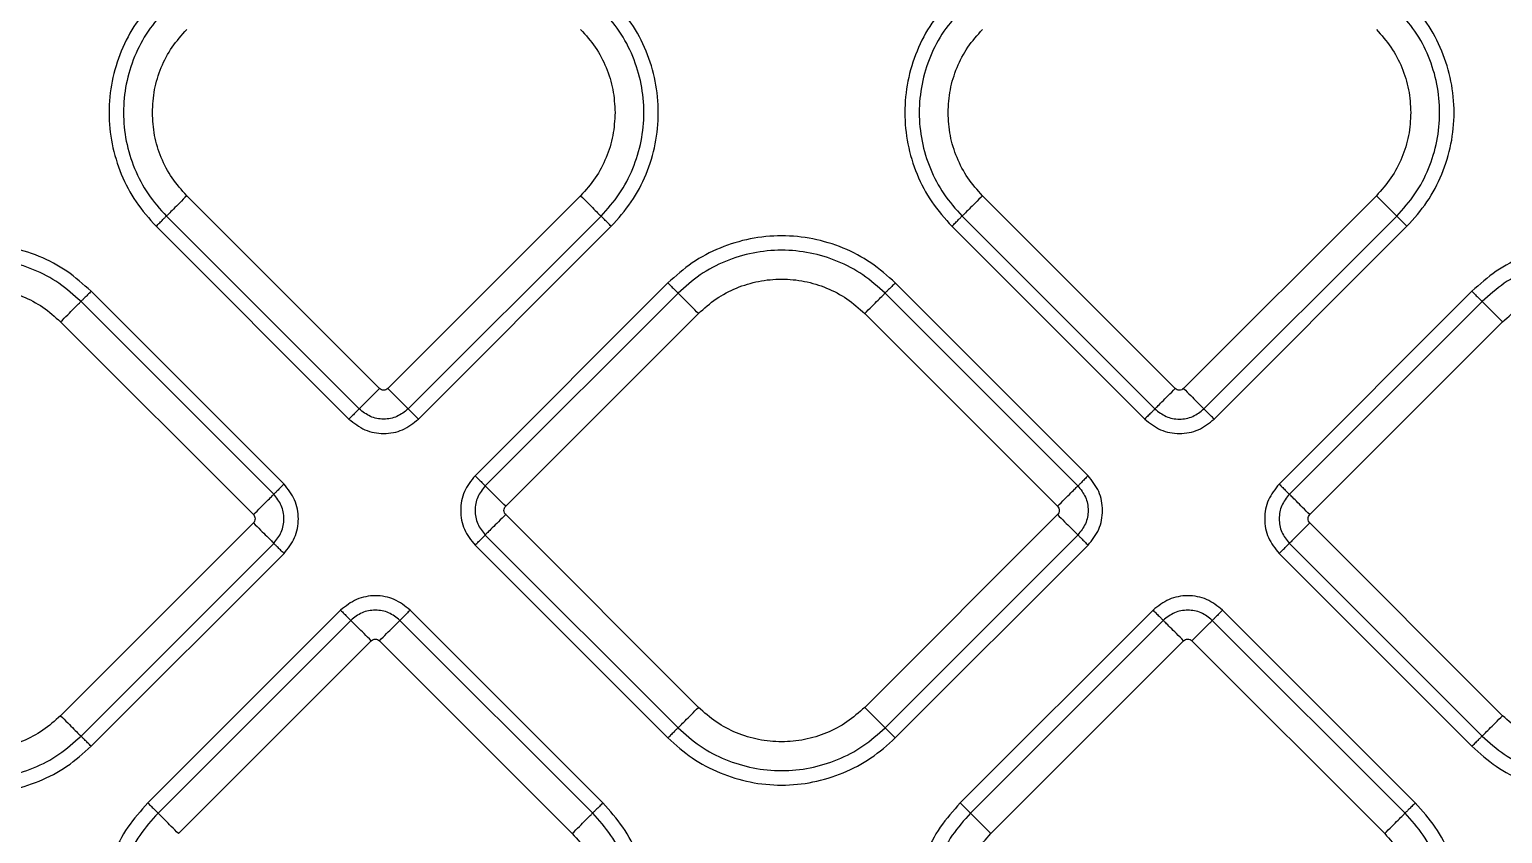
# Model space of a CAD drawing. Extents: x 400 to 501, y 484 to 634.
# Drawn here: x 434.14 to 439.17, y 551.76 to 554.5 of the extents above; entities that cross this region are included whole.
import ezdxf

# ---------------------------------------------------------------- set-up
doc = ezdxf.new("R2010")
doc.units = 0
doc.header["$MEASUREMENT"] = 0
doc.layers.add('DIM', color=3, linetype='Continuous')
doc.layers.add('GEOMETRY', color=3, linetype='Continuous', lineweight=25)

# ---------------------------------------------------------------- blocks, each defined once
blk = doc.blocks.new('2026 GRANDEE')
at = {"layer": 'GEOMETRY', "ltscale": 16}
for p, q in [((-15.0888, -43.5641), (-15.7476, -42.9053)), ((-14.4017, -42.9053), (-15.0605, -43.5641)), ((-12.3693, -43.5642), (-13.0281, -42.9053)), ((-11.6822, -42.9053), (-12.341, -43.5642)), ((-15.8173, -42.975), (-15.1585, -43.6339)), ((-14.9908, -43.6339), (-14.332, -42.975)), ((-13.0979, -42.9751), (-12.439, -43.6339)), ((-12.2713, -43.6339), (-11.6125, -42.9751)), ((-15.8522, -43.0099), (-15.1934, -43.6687)), ((-14.9559, -43.6687), (-14.2971, -43.0099)), ((-13.1327, -43.0099), (-12.4739, -43.6687)), ((-12.2364, -43.6688), (-11.5776, -43.0099)), ((-15.4154, -43.8908), (-16.0743, -43.2319)), ((-14.1035, -43.2034), (-14.7624, -43.8623)), ((-14.0687, -43.2383), (-14.7275, -43.8971)), ((-12.7023, -43.8971), (-13.3611, -43.2383)), ((-12.6674, -43.8623), (-13.3262, -43.2034)), ((-11.3556, -43.2319), (-12.0144, -43.8908)), ((-15.4503, -43.9256), (-16.1091, -43.2668)), ((-11.3207, -43.2668), (-11.9795, -43.9256)), ((-16.1789, -43.3365), (-15.52, -43.9954)), ((-14.6578, -43.9669), (-13.999, -43.308)), ((-13.4308, -43.308), (-12.772, -43.9669)), ((-11.9098, -43.9954), (-11.251, -43.3365)), ((-13.999, -44.654), (-14.6578, -43.9951)), ((-12.772, -43.9951), (-13.4308, -44.654)), ((-15.52, -44.0236), (-16.1789, -44.6825)), ((-11.251, -44.6825), (-11.9098, -44.0236)), ((-16.1091, -44.7522), (-15.4503, -44.0934)), ((-14.7624, -44.0997), (-14.1035, -44.7586)), ((-14.7275, -44.0649), (-14.0687, -44.7237)), ((-13.3611, -44.7237), (-12.7023, -44.0649)), ((-13.3262, -44.7586), (-12.6674, -44.0997)), ((-11.9795, -44.0934), (-11.3207, -44.7522)), ((-16.0743, -44.7871), (-15.4154, -44.1282)), ((-12.0144, -44.1282), (-11.3556, -44.7871)), ((-15.2219, -44.3218), (-15.8807, -44.9806)), ((-14.3256, -44.9806), (-14.9844, -44.3218)), ((-12.4454, -44.3218), (-13.1042, -44.9806)), ((-11.5491, -44.9806), (-12.2079, -44.3218)), ((-15.187, -44.3566), (-15.8459, -45.0155)), ((-14.3605, -45.0155), (-15.0193, -44.3566)), ((-12.4105, -44.3566), (-13.0693, -45.0154)), ((-11.584, -45.0154), (-12.2428, -44.3566)), ((-15.7761, -45.0852), (-15.1173, -44.4264)), ((-15.089, -44.4264), (-14.4302, -45.0852)), ((-12.9996, -45.0852), (-12.3408, -44.4263)), ((-12.3125, -44.4263), (-11.6537, -45.0852))]:
    blk.add_line(p, q, dxfattribs=at)
for points in [[(-15.8522, -42.2326), (-15.8762, -42.2595), (-15.9242, -42.3132), (-15.9744, -42.4097), (-16.0062, -42.5133), (-16.0167, -42.6212), (-16.0062, -42.7292), (-15.9744, -42.8327), (-15.9242, -42.9292), (-15.8762, -42.983), (-15.8522, -43.0099)], [(-14.2971, -43.0099), (-14.2731, -42.983), (-14.2251, -42.9292), (-14.1749, -42.8327), (-14.1431, -42.7292), (-14.1326, -42.6212), (-14.1431, -42.5133), (-14.1749, -42.4097), (-14.2251, -42.3132), (-14.2731, -42.2595), (-14.2971, -42.2326)], [(-13.1327, -42.2326), (-13.1567, -42.2595), (-13.2047, -42.3133), (-13.255, -42.4098), (-13.2867, -42.5133), (-13.2972, -42.6213), (-13.2867, -42.7292), (-13.255, -42.8328), (-13.2047, -42.9293), (-13.1567, -42.983), (-13.1327, -43.0099)], [(-11.5776, -43.0099), (-11.5536, -42.983), (-11.5056, -42.9293), (-11.4554, -42.8328), (-11.4237, -42.7292), (-11.4131, -42.6213), (-11.4237, -42.5133), (-11.4554, -42.4098), (-11.5056, -42.3133), (-11.5536, -42.2595), (-11.5776, -42.2326)], [(-15.8173, -42.2674), (-15.8392, -42.2919), (-15.8829, -42.3409), (-15.9286, -42.4287), (-15.9575, -42.523), (-15.9671, -42.6212), (-15.9575, -42.7195), (-15.9286, -42.8138), (-15.8829, -42.9016), (-15.8392, -42.9506), (-15.8173, -42.975)], [(-14.332, -42.975), (-14.3101, -42.9506), (-14.2664, -42.9016), (-14.2207, -42.8138), (-14.1918, -42.7195), (-14.1822, -42.6212), (-14.1918, -42.523), (-14.2207, -42.4287), (-14.2664, -42.3409), (-14.3101, -42.2919), (-14.332, -42.2674)], [(-13.0979, -42.2675), (-13.1197, -42.292), (-13.1634, -42.3409), (-13.2091, -42.4287), (-13.238, -42.523), (-13.2476, -42.6213), (-13.238, -42.7195), (-13.2091, -42.8138), (-13.1634, -42.9016), (-13.1197, -42.9506), (-13.0979, -42.9751)], [(-11.6125, -42.9751), (-11.5906, -42.9506), (-11.5469, -42.9016), (-11.5012, -42.8138), (-11.4723, -42.7195), (-11.4627, -42.6213), (-11.4723, -42.523), (-11.5012, -42.4287), (-11.5469, -42.3409), (-11.5906, -42.292), (-11.6125, -42.2675)], [(-15.8653, -42.6212), (-15.8638, -42.5949), (-15.8608, -42.5423), (-15.8368, -42.4666), (-15.8003, -42.3961), (-15.7652, -42.3568), (-15.7476, -42.3372)], [(-14.4017, -42.3372), (-14.3841, -42.3568), (-14.349, -42.3961), (-14.3125, -42.4666), (-14.2885, -42.5423), (-14.2855, -42.5949), (-14.284, -42.6212)], [(-13.1458, -42.6213), (-13.1443, -42.595), (-13.1413, -42.5424), (-13.1173, -42.4667), (-13.0808, -42.3961), (-13.0457, -42.3569), (-13.0281, -42.3372)], [(-11.6822, -42.3372), (-11.6646, -42.3569), (-11.6295, -42.3961), (-11.593, -42.4667), (-11.569, -42.5424), (-11.566, -42.595), (-11.5645, -42.6213)], [(-15.7476, -42.9053), (-15.7652, -42.8857), (-15.8003, -42.8464), (-15.8368, -42.7758), (-15.8608, -42.7001), (-15.8638, -42.6475), (-15.8653, -42.6212)], [(-14.284, -42.6212), (-14.2855, -42.6475), (-14.2885, -42.7001), (-14.3125, -42.7758), (-14.349, -42.8464), (-14.3841, -42.8857), (-14.4017, -42.9053)], [(-13.0281, -42.9053), (-13.0457, -42.8857), (-13.0808, -42.8464), (-13.1173, -42.7759), (-13.1413, -42.7002), (-13.1443, -42.6476), (-13.1458, -42.6213)], [(-11.5645, -42.6213), (-11.566, -42.6476), (-11.569, -42.7002), (-11.593, -42.7759), (-11.6295, -42.8464), (-11.6646, -42.8857), (-11.6822, -42.9053)], [(-15.7476, -42.9053), (-15.7559, -42.9136), (-15.7725, -42.9301), (-15.7941, -42.9518), (-15.8107, -42.9684), (-15.8151, -42.9728), (-15.8173, -42.975)], [(-14.4017, -42.9053), (-14.3934, -42.9136), (-14.3768, -42.9301), (-14.3552, -42.9518), (-14.3386, -42.9684), (-14.3342, -42.9728), (-14.332, -42.975)], [(-13.0281, -42.9053), (-13.0364, -42.9136), (-13.053, -42.9302), (-13.0746, -42.9518), (-13.0912, -42.9684), (-13.0956, -42.9728), (-13.0979, -42.9751)], [(-11.6822, -42.9053), (-11.6739, -42.9136), (-11.6574, -42.9302), (-11.6357, -42.9518), (-11.6191, -42.9684), (-11.6147, -42.9728), (-11.6125, -42.9751)], [(-15.8522, -43.0099), (-15.8481, -43.0057), (-15.8398, -42.9975), (-15.829, -42.9866), (-15.8207, -42.9783), (-15.8185, -42.9761), (-15.8173, -42.975)], [(-14.2971, -43.0099), (-14.3012, -43.0057), (-14.3095, -42.9975), (-14.3203, -42.9866), (-14.3286, -42.9783), (-14.3308, -42.9761), (-14.332, -42.975)], [(-13.1327, -43.0099), (-13.1286, -43.0058), (-13.1203, -42.9975), (-13.1095, -42.9867), (-13.1012, -42.9784), (-13.099, -42.9762), (-13.0979, -42.9751)], [(-11.5776, -43.0099), (-11.5817, -43.0058), (-11.59, -42.9975), (-11.6008, -42.9867), (-11.6091, -42.9784), (-11.6114, -42.9762), (-11.6125, -42.9751)], [(-13.3262, -43.2034), (-13.3531, -43.1794), (-13.4069, -43.1315), (-13.5034, -43.0812), (-13.6069, -43.0495), (-13.7149, -43.0389), (-13.8229, -43.0495), (-13.9264, -43.0812), (-14.0229, -43.1315), (-14.0767, -43.1794), (-14.1035, -43.2034)], [(-16.0743, -43.2319), (-16.1012, -43.208), (-16.1549, -43.16), (-16.2514, -43.1097), (-16.355, -43.078), (-16.4629, -43.0674), (-16.5709, -43.078), (-16.6744, -43.1097), (-16.7709, -43.16), (-16.8247, -43.208), (-16.8516, -43.2319)], [(-13.3611, -43.2383), (-13.3856, -43.2165), (-13.4345, -43.1728), (-13.5224, -43.127), (-13.6166, -43.0982), (-13.7149, -43.0886), (-13.8132, -43.0982), (-13.9074, -43.127), (-13.9953, -43.1728), (-14.0442, -43.2165), (-14.0687, -43.2383)], [(-10.5783, -43.2319), (-10.6052, -43.208), (-10.6589, -43.16), (-10.7554, -43.1097), (-10.859, -43.078), (-10.9669, -43.0674), (-11.0749, -43.078), (-11.1784, -43.1097), (-11.2749, -43.16), (-11.3287, -43.208), (-11.3556, -43.2319)], [(-16.1091, -43.2668), (-16.1336, -43.245), (-16.1826, -43.2013), (-16.2704, -43.1555), (-16.3646, -43.1267), (-16.4629, -43.1171), (-16.5612, -43.1267), (-16.6555, -43.1555), (-16.7433, -43.2013), (-16.7922, -43.245), (-16.8167, -43.2668)], [(-10.6131, -43.2668), (-10.6376, -43.245), (-10.6866, -43.2013), (-10.7744, -43.1555), (-10.8686, -43.1267), (-10.9669, -43.1171), (-11.0652, -43.1267), (-11.1595, -43.1555), (-11.2473, -43.2013), (-11.2962, -43.245), (-11.3207, -43.2668)], [(-13.999, -43.308), (-13.9793, -43.2905), (-13.94, -43.2554), (-13.8695, -43.2187), (-13.7938, -43.1955), (-13.7149, -43.1878), (-13.636, -43.1955), (-13.5603, -43.2187), (-13.4898, -43.2554), (-13.4505, -43.2905), (-13.4308, -43.308)], [(-16.747, -43.3365), (-16.7273, -43.319), (-16.688, -43.2839), (-16.6175, -43.2472), (-16.5418, -43.224), (-16.4629, -43.2163), (-16.384, -43.224), (-16.3083, -43.2472), (-16.2378, -43.2839), (-16.1985, -43.319), (-16.1789, -43.3365)], [(-16.0743, -43.2319), (-16.0784, -43.2361), (-16.0867, -43.2444), (-16.0975, -43.2552), (-16.1058, -43.2635), (-16.108, -43.2657), (-16.1091, -43.2668)], [(-14.1035, -43.2034), (-14.0994, -43.2076), (-14.0911, -43.2159), (-14.0803, -43.2267), (-14.072, -43.235), (-14.0698, -43.2372), (-14.0687, -43.2383)], [(-13.999, -43.308), (-14.0072, -43.2997), (-14.0238, -43.2832), (-14.0454, -43.2615), (-14.062, -43.2449), (-14.0665, -43.2405), (-14.0687, -43.2383)], [(-13.4308, -43.308), (-13.4225, -43.2997), (-13.406, -43.2832), (-13.3843, -43.2615), (-13.3677, -43.2449), (-13.3633, -43.2405), (-13.3611, -43.2383)], [(-13.3262, -43.2034), (-13.3304, -43.2076), (-13.3387, -43.2159), (-13.3495, -43.2267), (-13.3578, -43.235), (-13.36, -43.2372), (-13.3611, -43.2383)], [(-11.3556, -43.2319), (-11.3514, -43.2361), (-11.3432, -43.2444), (-11.3323, -43.2552), (-11.324, -43.2635), (-11.3218, -43.2657), (-11.3207, -43.2668)], [(-11.251, -43.3365), (-11.2313, -43.319), (-11.192, -43.2839), (-11.1215, -43.2472), (-11.0458, -43.224), (-10.9669, -43.2163), (-10.888, -43.224), (-10.8123, -43.2472), (-10.7418, -43.2839), (-10.7025, -43.319), (-10.6829, -43.3365)], [(-16.1789, -43.3365), (-16.1706, -43.3283), (-16.154, -43.3117), (-16.1324, -43.29), (-16.1158, -43.2734), (-16.1113, -43.269), (-16.1091, -43.2668)], [(-11.251, -43.3365), (-11.2593, -43.3283), (-11.2758, -43.3117), (-11.2975, -43.29), (-11.3141, -43.2734), (-11.3185, -43.269), (-11.3207, -43.2668)], [(-15.0888, -43.5641), (-15.0971, -43.5724), (-15.1136, -43.589), (-15.1353, -43.6106), (-15.1519, -43.6272), (-15.1563, -43.6316), (-15.1585, -43.6339)], [(-15.0605, -43.5641), (-15.0522, -43.5724), (-15.0357, -43.589), (-15.014, -43.6106), (-14.9974, -43.6272), (-14.993, -43.6316), (-14.9908, -43.6339)], [(-12.439, -43.6339), (-12.4368, -43.6317), (-12.4324, -43.6273), (-12.4158, -43.6107), (-12.3941, -43.589), (-12.3776, -43.5724), (-12.3693, -43.5642)], [(-12.341, -43.5642), (-12.3327, -43.5724), (-12.3162, -43.589), (-12.2945, -43.6107), (-12.2779, -43.6273), (-12.2735, -43.6317), (-12.2713, -43.6339)], [(-15.1585, -43.6339), (-15.1596, -43.635), (-15.1618, -43.6372), (-15.1701, -43.6455), (-15.181, -43.6563), (-15.1892, -43.6646), (-15.1934, -43.6687)], [(-14.9559, -43.6687), (-14.9601, -43.6646), (-14.9683, -43.6563), (-14.9792, -43.6455), (-14.9875, -43.6372), (-14.9897, -43.635), (-14.9908, -43.6339)], [(-12.439, -43.6339), (-12.4401, -43.635), (-12.4423, -43.6372), (-12.4506, -43.6455), (-12.4615, -43.6563), (-12.4697, -43.6646), (-12.4739, -43.6687)], [(-12.2364, -43.6687), (-12.2406, -43.6646), (-12.2489, -43.6563), (-12.2597, -43.6455), (-12.268, -43.6372), (-12.2702, -43.635), (-12.2713, -43.6339)], [(-15.4154, -43.8908), (-15.4196, -43.8949), (-15.4279, -43.9032), (-15.4387, -43.914), (-15.447, -43.9223), (-15.4492, -43.9245), (-15.4503, -43.9256)], [(-14.7624, -43.8623), (-14.7582, -43.8664), (-14.75, -43.8747), (-14.7391, -43.8855), (-14.7308, -43.8938), (-14.7286, -43.896), (-14.7275, -43.8971)], [(-14.6578, -43.9669), (-14.6661, -43.9586), (-14.6826, -43.942), (-14.7043, -43.9204), (-14.7209, -43.9038), (-14.7253, -43.8993), (-14.7275, -43.8971)], [(-12.772, -43.9669), (-12.7637, -43.9586), (-12.7472, -43.942), (-12.7255, -43.9204), (-12.7089, -43.9038), (-12.7045, -43.8993), (-12.7023, -43.8971)], [(-12.6674, -43.8623), (-12.6715, -43.8664), (-12.6798, -43.8747), (-12.6907, -43.8855), (-12.699, -43.8938), (-12.7012, -43.896), (-12.7023, -43.8971)], [(-12.0144, -43.8908), (-12.0103, -43.8949), (-12.002, -43.9032), (-11.9912, -43.914), (-11.9829, -43.9223), (-11.9807, -43.9245), (-11.9795, -43.9256)], [(-15.52, -43.9954), (-15.5117, -43.9871), (-15.4952, -43.9705), (-15.4735, -43.9489), (-15.4569, -43.9323), (-15.4525, -43.9279), (-15.4503, -43.9256)], [(-11.9098, -43.9954), (-11.9181, -43.9871), (-11.9347, -43.9705), (-11.9563, -43.9489), (-11.9729, -43.9323), (-11.9773, -43.9279), (-11.9795, -43.9256)], [(-14.6578, -43.9951), (-14.6661, -44.0034), (-14.6826, -44.02), (-14.7043, -44.0416), (-14.7209, -44.0582), (-14.7253, -44.0626), (-14.7275, -44.0649)], [(-12.772, -43.9951), (-12.7637, -44.0034), (-12.7472, -44.02), (-12.7255, -44.0416), (-12.7089, -44.0582), (-12.7045, -44.0626), (-12.7023, -44.0649)], [(-15.52, -44.0236), (-15.5117, -44.0319), (-15.4952, -44.0485), (-15.4735, -44.0701), (-15.4569, -44.0867), (-15.4525, -44.0912), (-15.4503, -44.0934)], [(-11.9098, -44.0236), (-11.9181, -44.0319), (-11.9347, -44.0485), (-11.9563, -44.0701), (-11.9729, -44.0867), (-11.9773, -44.0912), (-11.9795, -44.0934)], [(-15.4154, -44.1282), (-15.4196, -44.1241), (-15.4279, -44.1158), (-15.4387, -44.105), (-15.447, -44.0967), (-15.4492, -44.0945), (-15.4503, -44.0934)], [(-14.7624, -44.0997), (-14.7582, -44.0956), (-14.75, -44.0873), (-14.7391, -44.0765), (-14.7308, -44.0682), (-14.7286, -44.066), (-14.7275, -44.0649)], [(-12.7023, -44.0649), (-12.7012, -44.066), (-12.699, -44.0682), (-12.6907, -44.0765), (-12.6798, -44.0873), (-12.6715, -44.0956), (-12.6674, -44.0997)], [(-12.0144, -44.1282), (-12.0103, -44.1241), (-12.002, -44.1158), (-11.9912, -44.105), (-11.9829, -44.0967), (-11.9807, -44.0945), (-11.9795, -44.0934)], [(-15.2219, -44.3218), (-15.2177, -44.3259), (-15.2095, -44.3342), (-15.1986, -44.345), (-15.1903, -44.3533), (-15.1881, -44.3555), (-15.187, -44.3566)], [(-14.9844, -44.3218), (-14.9886, -44.3259), (-14.9969, -44.3342), (-15.0077, -44.345), (-15.016, -44.3533), (-15.0182, -44.3555), (-15.0193, -44.3566)], [(-12.4454, -44.3218), (-12.4412, -44.3259), (-12.433, -44.3342), (-12.4221, -44.345), (-12.4138, -44.3533), (-12.4116, -44.3555), (-12.4105, -44.3566)], [(-12.2079, -44.3218), (-12.2121, -44.3259), (-12.2203, -44.3342), (-12.2312, -44.345), (-12.2395, -44.3533), (-12.2417, -44.3555), (-12.2428, -44.3566)], [(-15.1173, -44.4264), (-15.1256, -44.4181), (-15.1421, -44.4015), (-15.1638, -44.3799), (-15.1804, -44.3633), (-15.1848, -44.3589), (-15.187, -44.3566)], [(-15.089, -44.4264), (-15.0807, -44.4181), (-15.0642, -44.4015), (-15.0425, -44.3799), (-15.0259, -44.3633), (-15.0215, -44.3589), (-15.0193, -44.3566)], [(-12.3408, -44.4263), (-12.3491, -44.4181), (-12.3656, -44.4015), (-12.3873, -44.3798), (-12.4039, -44.3633), (-12.4083, -44.3588), (-12.4105, -44.3566)], [(-12.3125, -44.4263), (-12.3042, -44.4181), (-12.2877, -44.4015), (-12.266, -44.3798), (-12.2494, -44.3633), (-12.245, -44.3588), (-12.2428, -44.3566)], [(-14.0687, -44.7237), (-14.0665, -44.7215), (-14.062, -44.7171), (-14.0454, -44.7005), (-14.0238, -44.6788), (-14.0072, -44.6622), (-13.999, -44.654)], [(-13.4308, -44.654), (-13.4505, -44.6715), (-13.4898, -44.7066), (-13.5603, -44.7433), (-13.636, -44.7665), (-13.7149, -44.7742), (-13.7938, -44.7665), (-13.8695, -44.7433), (-13.94, -44.7066), (-13.9793, -44.6715), (-13.999, -44.654)], [(-13.4308, -44.654), (-13.4225, -44.6622), (-13.406, -44.6788), (-13.3843, -44.7005), (-13.3677, -44.7171), (-13.3633, -44.7215), (-13.3611, -44.7237)], [(-16.1789, -44.6825), (-16.1985, -44.7), (-16.2378, -44.7351), (-16.3083, -44.7718), (-16.384, -44.795), (-16.4629, -44.8027), (-16.5418, -44.795), (-16.6175, -44.7718), (-16.688, -44.7351), (-16.7273, -44.7), (-16.747, -44.6825)], [(-16.1789, -44.6825), (-16.1706, -44.6908), (-16.154, -44.7073), (-16.1324, -44.729), (-16.1158, -44.7456), (-16.1113, -44.75), (-16.1091, -44.7522)], [(-11.3207, -44.7522), (-11.3185, -44.75), (-11.3141, -44.7456), (-11.2975, -44.729), (-11.2758, -44.7073), (-11.2593, -44.6908), (-11.251, -44.6825)], [(-10.6829, -44.6825), (-10.7025, -44.7), (-10.7418, -44.7351), (-10.8123, -44.7718), (-10.888, -44.795), (-10.9669, -44.8027), (-11.0458, -44.795), (-11.1215, -44.7718), (-11.192, -44.7351), (-11.2313, -44.7), (-11.251, -44.6825)], [(-16.8167, -44.7522), (-16.7922, -44.774), (-16.7433, -44.8177), (-16.6555, -44.8635), (-16.5612, -44.8923), (-16.4629, -44.9019), (-16.3646, -44.8923), (-16.2704, -44.8635), (-16.1826, -44.8177), (-16.1336, -44.774), (-16.1091, -44.7522)], [(-16.0743, -44.7871), (-16.0784, -44.7829), (-16.0867, -44.7746), (-16.0975, -44.7638), (-16.1058, -44.7555), (-16.108, -44.7533), (-16.1091, -44.7522)], [(-14.0687, -44.7237), (-14.0698, -44.7248), (-14.072, -44.727), (-14.0803, -44.7353), (-14.0911, -44.7461), (-14.0994, -44.7544), (-14.1035, -44.7586)], [(-14.0687, -44.7237), (-14.0442, -44.7455), (-13.9953, -44.7892), (-13.9074, -44.835), (-13.8132, -44.8638), (-13.7149, -44.8734), (-13.6166, -44.8638), (-13.5224, -44.835), (-13.4345, -44.7892), (-13.3856, -44.7455), (-13.3611, -44.7237)], [(-13.3262, -44.7586), (-13.3304, -44.7544), (-13.3387, -44.7461), (-13.3495, -44.7353), (-13.3578, -44.727), (-13.36, -44.7248), (-13.3611, -44.7237)], [(-11.3207, -44.7522), (-11.3218, -44.7533), (-11.324, -44.7555), (-11.3323, -44.7638), (-11.3432, -44.7746), (-11.3514, -44.7829), (-11.3556, -44.7871)], [(-11.3207, -44.7522), (-11.2962, -44.774), (-11.2473, -44.8177), (-11.1595, -44.8635), (-11.0652, -44.8923), (-10.9669, -44.9019), (-10.8686, -44.8923), (-10.7744, -44.8635), (-10.6866, -44.8177), (-10.6376, -44.774), (-10.6131, -44.7522)], [(-16.8516, -44.7871), (-16.8247, -44.8111), (-16.7709, -44.859), (-16.6744, -44.9093), (-16.5709, -44.941), (-16.4629, -44.9516), (-16.355, -44.941), (-16.2514, -44.9093), (-16.1549, -44.859), (-16.1012, -44.8111), (-16.0743, -44.7871)], [(-14.1035, -44.7586), (-14.0767, -44.7825), (-14.0229, -44.8305), (-13.9264, -44.8808), (-13.8229, -44.9125), (-13.7149, -44.9231), (-13.6069, -44.9125), (-13.5034, -44.8808), (-13.4069, -44.8305), (-13.3531, -44.7825), (-13.3262, -44.7586)], [(-11.3556, -44.7871), (-11.3287, -44.8111), (-11.2749, -44.859), (-11.1784, -44.9093), (-11.0749, -44.941), (-10.9669, -44.9516), (-10.859, -44.941), (-10.7554, -44.9093), (-10.6589, -44.859), (-10.6052, -44.8111), (-10.5783, -44.7871)], [(-15.8807, -44.9806), (-15.9047, -45.0075), (-15.9527, -45.0613), (-16.003, -45.1578), (-16.0347, -45.2613), (-16.0452, -45.3693), (-16.0347, -45.4772), (-16.003, -45.5808), (-15.9527, -45.6773), (-15.9047, -45.731), (-15.8807, -45.7579)], [(-15.8807, -44.9806), (-15.8766, -44.9848), (-15.8683, -44.993), (-15.8575, -45.0039), (-15.8492, -45.0122), (-15.847, -45.0144), (-15.8459, -45.0155)], [(-14.3256, -44.9806), (-14.3297, -44.9848), (-14.338, -44.993), (-14.3488, -45.0039), (-14.3571, -45.0122), (-14.3594, -45.0144), (-14.3605, -45.0155)], [(-14.3256, -45.7579), (-14.3016, -45.731), (-14.2536, -45.6773), (-14.2034, -45.5808), (-14.1717, -45.4772), (-14.1611, -45.3693), (-14.1717, -45.2613), (-14.2034, -45.1578), (-14.2536, -45.0613), (-14.3016, -45.0075), (-14.3256, -44.9806)], [(-13.1042, -44.9806), (-13.1282, -45.0075), (-13.1762, -45.0612), (-13.2264, -45.1577), (-13.2582, -45.2613), (-13.2687, -45.3692), (-13.2582, -45.4772), (-13.2264, -45.5807), (-13.1762, -45.6772), (-13.1282, -45.731), (-13.1042, -45.7579)], [(-13.1042, -44.9806), (-13.1001, -44.9847), (-13.0918, -44.993), (-13.081, -45.0038), (-13.0727, -45.0121), (-13.0705, -45.0143), (-13.0693, -45.0154)], [(-11.5491, -44.9806), (-11.5532, -44.9847), (-11.5615, -44.993), (-11.5723, -45.0038), (-11.5806, -45.0121), (-11.5828, -45.0143), (-11.584, -45.0154)], [(-11.5491, -45.7579), (-11.5251, -45.731), (-11.4771, -45.6772), (-11.4269, -45.5807), (-11.3951, -45.4772), (-11.3846, -45.3692), (-11.3951, -45.2613), (-11.4269, -45.1577), (-11.4771, -45.0612), (-11.5251, -45.0075), (-11.5491, -44.9806)], [(-15.8459, -45.0155), (-15.8677, -45.04), (-15.9114, -45.0889), (-15.9571, -45.1767), (-15.986, -45.271), (-15.9956, -45.3693), (-15.986, -45.4675), (-15.9571, -45.5618), (-15.9114, -45.6496), (-15.8677, -45.6986), (-15.8459, -45.7231)], [(-15.7761, -45.0852), (-15.7844, -45.0769), (-15.801, -45.0604), (-15.8226, -45.0387), (-15.8392, -45.0221), (-15.8436, -45.0177), (-15.8459, -45.0155)], [(-14.4302, -45.0852), (-14.4219, -45.0769), (-14.4054, -45.0604), (-14.3837, -45.0387), (-14.3671, -45.0221), (-14.3627, -45.0177), (-14.3605, -45.0155)], [(-14.3605, -45.7231), (-14.3386, -45.6986), (-14.2949, -45.6496), (-14.2492, -45.5618), (-14.2203, -45.4675), (-14.2107, -45.3693), (-14.2203, -45.271), (-14.2492, -45.1767), (-14.2949, -45.0889), (-14.3386, -45.04), (-14.3605, -45.0155)], [(-13.0693, -45.0154), (-13.0912, -45.0399), (-13.1349, -45.0889), (-13.1806, -45.1767), (-13.2095, -45.271), (-13.2191, -45.3692), (-13.2095, -45.4675), (-13.1806, -45.5618), (-13.1349, -45.6496), (-13.0912, -45.6986), (-13.0693, -45.723)], [(-12.9996, -45.0852), (-13.0079, -45.0769), (-13.0245, -45.0603), (-13.0461, -45.0387), (-13.0627, -45.0221), (-13.0671, -45.0177), (-13.0693, -45.0154)], [(-11.6537, -45.0852), (-11.6454, -45.0769), (-11.6288, -45.0603), (-11.6072, -45.0387), (-11.5906, -45.0221), (-11.5862, -45.0177), (-11.584, -45.0154)], [(-11.584, -45.723), (-11.5621, -45.6986), (-11.5184, -45.6496), (-11.4727, -45.5618), (-11.4438, -45.4675), (-11.4342, -45.3692), (-11.4438, -45.271), (-11.4727, -45.1767), (-11.5184, -45.0889), (-11.5621, -45.0399), (-11.584, -45.0154)], [(-14.4302, -45.0852), (-14.4126, -45.1049), (-14.3775, -45.1441), (-14.341, -45.2147), (-14.317, -45.2904), (-14.314, -45.343), (-14.3125, -45.3693)], [(-13.1173, -45.3692), (-13.1158, -45.3429), (-13.1128, -45.2903), (-13.0888, -45.2146), (-13.0523, -45.1441), (-13.0172, -45.1048), (-12.9996, -45.0852)], [(-11.6537, -45.0852), (-11.6361, -45.1048), (-11.601, -45.1441), (-11.5645, -45.2146), (-11.5405, -45.2903), (-11.5375, -45.3429), (-11.536, -45.3692)]]:
    blk.add_open_spline(points, degree=3, dxfattribs=at)
for points, knots in [([(-15.0605, -43.5641), (-15.0626, -43.5658), (-15.0667, -43.569), (-15.0747, -43.5705), (-15.0826, -43.569), (-15.0867, -43.5658), (-15.0888, -43.5641)], [0, 0, 0, 0, 0.250227, 0.500001, 0.749773, 1, 1, 1, 1]), ([(-12.341, -43.5642), (-12.3431, -43.5658), (-12.3472, -43.5691), (-12.3552, -43.5705), (-12.3631, -43.5691), (-12.3672, -43.5658), (-12.3693, -43.5642)], [0, 0, 0, 0, 0.250227, 0.500001, 0.749773, 1, 1, 1, 1]), ([(-14.9908, -43.6339), (-15.003, -43.6436), (-15.0276, -43.663), (-15.0747, -43.6714), (-15.1217, -43.663), (-15.1463, -43.6436), (-15.1585, -43.6339)], [0, 0, 0, 0, 0.249989, 0.499995, 0.750011, 1, 1, 1, 1]), ([(-12.439, -43.6339), (-12.4268, -43.6436), (-12.4023, -43.663), (-12.3552, -43.6715), (-12.3081, -43.663), (-12.2836, -43.6436), (-12.2713, -43.6339)], [0, 0, 0, 0, 0.249985, 0.499995, 0.750018, 1, 1, 1, 1]), ([(-15.1934, -43.6687), (-15.176, -43.6825), (-15.1413, -43.71), (-15.0747, -43.7219), (-15.008, -43.71), (-14.9733, -43.6825), (-14.9559, -43.6687)], [0, 0, 0, 0, 0.2500325, 0.5000052, 0.7499624, 1, 1, 1, 1]), ([(-12.4739, -43.6687), (-12.4565, -43.6825), (-12.4218, -43.71), (-12.3552, -43.7219), (-12.2885, -43.71), (-12.2538, -43.6825), (-12.2364, -43.6688)], [0, 0, 0, 0, 0.250039, 0.499994, 0.749965, 1, 1, 1, 1]), ([(-15.4154, -44.1282), (-15.4017, -44.1109), (-15.3742, -44.0762), (-15.3623, -44.0095), (-15.3742, -43.9428), (-15.4017, -43.9081), (-15.4154, -43.8908)], [0, 0, 0, 0, 0.250039, 0.499994, 0.749965, 1, 1, 1, 1]), ([(-14.7624, -43.8623), (-14.7761, -43.8796), (-14.8036, -43.9143), (-14.8156, -43.981), (-14.8036, -44.0477), (-14.7761, -44.0824), (-14.7624, -44.0997)], [0, 0, 0, 0, 0.250039, 0.499994, 0.749965, 1, 1, 1, 1]), ([(-14.7275, -43.8971), (-14.7372, -43.9094), (-14.7567, -43.9339), (-14.7651, -43.981), (-14.7567, -44.0281), (-14.7372, -44.0526), (-14.7275, -44.0649)], [0, 0, 0, 0, 0.249985, 0.499995, 0.750018, 1, 1, 1, 1]), ([(-12.7023, -43.8971), (-12.6926, -43.9094), (-12.6731, -43.9339), (-12.6647, -43.981), (-12.6731, -44.0281), (-12.6926, -44.0526), (-12.7023, -44.0649)], [0, 0, 0, 0, 0.2499888, 0.499995, 0.7500111, 1, 1, 1, 1]), ([(-12.6674, -44.0997), (-12.6537, -44.0824), (-12.6262, -44.0477), (-12.6142, -43.981), (-12.6262, -43.9143), (-12.6537, -43.8796), (-12.6674, -43.8623)], [0, 0, 0, 0, 0.2500325, 0.5000052, 0.7499624, 1, 1, 1, 1]), ([(-12.0144, -43.8908), (-12.0282, -43.9081), (-12.0557, -43.9428), (-12.0676, -44.0095), (-12.0557, -44.0762), (-12.0282, -44.1109), (-12.0144, -44.1282)], [0, 0, 0, 0, 0.250039, 0.499994, 0.749965, 1, 1, 1, 1]), ([(-15.4503, -44.0934), (-15.4406, -44.0811), (-15.4212, -44.0566), (-15.4127, -44.0095), (-15.4212, -43.9624), (-15.4406, -43.9379), (-15.4503, -43.9256)], [0, 0, 0, 0, 0.249985, 0.499995, 0.750018, 1, 1, 1, 1]), ([(-11.9795, -43.9256), (-11.9893, -43.9379), (-12.0087, -43.9624), (-12.0171, -44.0095), (-12.0087, -44.0566), (-11.9893, -44.0811), (-11.9795, -44.0934)], [0, 0, 0, 0, 0.249985, 0.499995, 0.750018, 1, 1, 1, 1]), ([(-15.52, -43.9954), (-15.5184, -43.9974), (-15.5151, -44.0016), (-15.5137, -44.0095), (-15.5151, -44.0174), (-15.5184, -44.0216), (-15.52, -44.0236)], [0, 0, 0, 0, 0.250227, 0.500001, 0.749773, 1, 1, 1, 1]), ([(-14.6578, -43.9951), (-14.6594, -43.9931), (-14.6627, -43.9889), (-14.6641, -43.981), (-14.6627, -43.9731), (-14.6594, -43.9689), (-14.6578, -43.9669)], [0, 0, 0, 0, 0.250227, 0.500001, 0.749773, 1, 1, 1, 1]), ([(-12.772, -43.9669), (-12.7704, -43.9689), (-12.7671, -43.9731), (-12.7656, -43.981), (-12.7671, -43.9889), (-12.7704, -43.9931), (-12.772, -43.9951)], [0, 0, 0, 0, 0.250227, 0.500001, 0.749773, 1, 1, 1, 1]), ([(-11.9098, -44.0236), (-11.9115, -44.0216), (-11.9147, -44.0174), (-11.9162, -44.0095), (-11.9147, -44.0016), (-11.9115, -43.9974), (-11.9098, -43.9954)], [0, 0, 0, 0, 0.2502271, 0.500001, 0.7497726, 1, 1, 1, 1]), ([(-14.9844, -44.3218), (-15.0018, -44.308), (-15.0365, -44.2805), (-15.1032, -44.2686), (-15.1698, -44.2805), (-15.2045, -44.308), (-15.2219, -44.3218)], [0, 0, 0, 0, 0.250039, 0.499994, 0.749965, 1, 1, 1, 1]), ([(-12.2079, -44.3218), (-12.2253, -44.308), (-12.26, -44.2805), (-12.3266, -44.2686), (-12.3933, -44.2805), (-12.428, -44.308), (-12.4454, -44.3218)], [0, 0, 0, 0, 0.250039, 0.499994, 0.749965, 1, 1, 1, 1]), ([(-15.0193, -44.3566), (-15.0316, -44.3469), (-15.0561, -44.3275), (-15.1032, -44.3191), (-15.1503, -44.3275), (-15.1748, -44.3469), (-15.187, -44.3566)], [0, 0, 0, 0, 0.249985, 0.499995, 0.750018, 1, 1, 1, 1]), ([(-12.2428, -44.3566), (-12.255, -44.3469), (-12.2796, -44.3275), (-12.3267, -44.3191), (-12.3737, -44.3275), (-12.3983, -44.3469), (-12.4105, -44.3566)], [0, 0, 0, 0, 0.249985, 0.499995, 0.750018, 1, 1, 1, 1]), ([(-15.1173, -44.4264), (-15.1152, -44.4247), (-15.1111, -44.4215), (-15.1032, -44.42), (-15.0952, -44.4215), (-15.0911, -44.4247), (-15.089, -44.4264)], [0, 0, 0, 0, 0.250227, 0.500001, 0.749773, 1, 1, 1, 1]), ([(-12.3408, -44.4263), (-12.3387, -44.4247), (-12.3346, -44.4214), (-12.3267, -44.42), (-12.3187, -44.4214), (-12.3146, -44.4247), (-12.3125, -44.4263)], [0, 0, 0, 0, 0.250227, 0.500001, 0.749773, 1, 1, 1, 1])]:
    blk.add_open_spline(points, degree=3, knots=knots, dxfattribs=at)

msp = doc.modelspace()

# ---------------------------------------------------------------- block references
at = {"layer": 'DIM'}
msp.add_blockref('2026 GRANDEE', (450.4248, 596.8403), dxfattribs=at)

doc.saveas('drawing.dxf')
